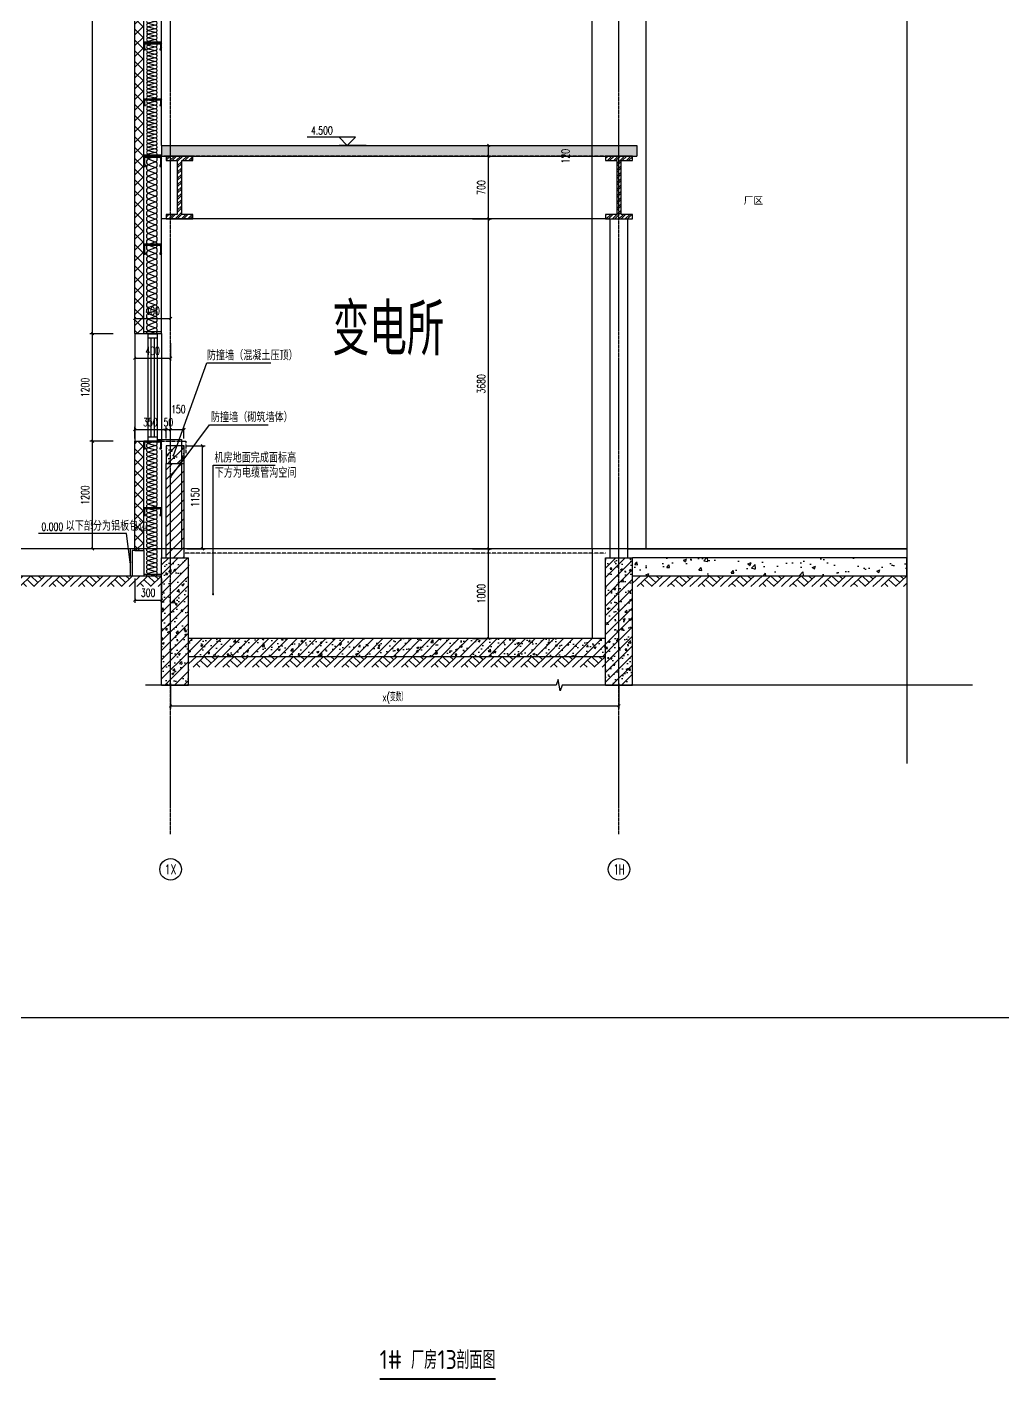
# Model space of a CAD drawing. Extents: x -1899985 to 1774885, y 556286 to 2175695.
# Drawn here: x -1581153 to -1570272, y 558987 to 574077 of the extents above; entities that cross this region are included whole.
import ezdxf
from ezdxf.enums import TextEntityAlignment as Align
from ezdxf.xclip import XClip

# ---------------------------------------------------------------- set-up
doc = ezdxf.new("R2010")
doc.units = 0
doc.header["$LTSCALE"] = 10
doc.header["$MEASUREMENT"] = 0
doc.header["$XCLIPFRAME"] = 0
for name, pattern in [('20剖面图$0$__DASH', [0.35, 0.25, -0.1]), ('20剖面图$0$DASH', [0.35, 0.25, -0.1]), ('20剖面图$0$DOTE', [2.42, 2, -0.2, 0.02, -0.2])]:
    doc.linetypes.add(name, pattern=pattern)
doc.layers.get('Defpoints').update_dxf_attribs({"color": 210})
for name, color, linetype in [('20剖面图$0$A-AXIS-D', 1, 'Continuous'), ('20剖面图$0$A-AXIS-DOTE', 14, '20剖面图$0$DOTE'), ('20剖面图$0$A-AXIS-DP', 126, 'Continuous'), ('20剖面图$0$A-AXIS-SYMB', 3, 'Continuous'), ('20剖面图$0$A-CURTAIN', 134, 'Continuous'), ('20剖面图$0$A-HATCH-1', 252, 'Continuous'), ('20剖面图$0$A-HATCH-2', 251, 'Continuous'), ('20剖面图$0$A-LIN-V', 9, 'Continuous'), ('20剖面图$0$A-SFCE', 30, 'Continuous'), ('20剖面图$0$A-WINDOW', 140, 'Continuous'), ('20剖面图$0$AS-COLN', 6, 'Continuous'), ('20剖面图$0$AS-WALL', 40, 'Continuous'), ('20剖面图$0$COLUMN', 9, 'Continuous'), ('20剖面图$0$DIM_ELEV', 3, 'Continuous'), ('20剖面图$0$DIM_SYMB', 3, 'Continuous'), ('20剖面图$0$PUB_HATCH', 8, 'Continuous'), ('20剖面图$0$PUB_TEXT', 7, 'Continuous'), ('20剖面图$0$建-墙-填充', 8, 'Continuous'), ('20剖面图$0$建-柱-钢', 9, 'Continuous'), ('A-AXIS-DP', 126, 'Continuous'), ('A-LIN-V', 9, 'Continuous'), ('A-SFCE', 30, 'Continuous'), ('PUB_TEXT', 7, 'Continuous')]:
    doc.layers.add(name, color=color, linetype=linetype)
doc.styles.add('20剖面图$0$_TCH_AXIS', font='COMPLEX', dxfattribs={"bigfont": 'GBCBIG'})
doc.styles.add('20剖面图$0$_TCH_DIM', font='SIMPLEX', dxfattribs={"bigfont": 'GBCBIG'})
doc.styles.add('20剖面图$0$_TCH_DIM_T3', font='SIMPLEX', dxfattribs={"width": 0.705882, "bigfont": 'GBCBIG'})
doc.styles.add('20剖面图$0$_TCH_SPACE', font='SIMPLEX', dxfattribs={"height": 5, "bigfont": 'GBCBIG'})
doc.styles.add('20剖面图$0$Standard', font='gbenor.shx', dxfattribs={"bigfont": 'gbcbig.shx'})
doc.styles.add('20剖面图$0$图框', font='')
doc.styles.add('_TCH_DIM_T3', font='SIMPLEX', dxfattribs={"width": 0.705882, "bigfont": 'GBCBIG'})
doc.styles.get('20剖面图$0$图框').set_extended_font_data('SimSun')
doc.dimstyles.new('20剖面图$0$_TCH_ARCH&&30', dxfattribs={"dimtxt": 89.25, "dimasz": 30, "dimexe": 30, "dimexo": 30, "dimgap": 37.875, "dimtad": 1, "dimdec": 0, "dimzin": 0, "dimdsep": 46, "dimtxsty": '20剖面图$0$_TCH_DIM_T3', "dimblk": '20剖面图$0$_ArchTick', "dimcen": 0.09, "dimclrt": 7, "dimazin": 2, "dimtfac": 1, "dimtdec": 0, "dimtix": 1, "dimtmove": 2, "dimatfit": 3, "dimfxl": 1, "dimtolj": 1, "dimtzin": 0, "dimarcsym": 0})
doc.dimstyles.new('_TCH_ARCH&&30', dxfattribs={"dimtxt": 89.25, "dimasz": 30, "dimexe": 30, "dimexo": 30, "dimgap": 37.875, "dimtad": 1, "dimdec": 0, "dimzin": 0, "dimdsep": 46, "dimtxsty": '_TCH_DIM_T3', "dimblk": 'ARCHTICK', "dimcen": 0.09, "dimclrt": 7, "dimazin": 2, "dimtfac": 1, "dimtdec": 0, "dimtix": 1, "dimtmove": 2, "dimatfit": 3, "dimfxl": 1, "dimtolj": 1, "dimtzin": 0, "dimarcsym": 0})
pattern_1 = [(45, (0, 0), (-53.0330086, 53.0330086), []), (50, (0, 0), (215.178055, -18.82564), [22.5, -247.5]), (355, (0, 0), (-41.6254, 225.65764), [18, -198]), (100.4514, (17.93, -1.57), (173.552815, 206.831863), [19.122057, -210.342634]), (46.1842, (0, 60), (320.172315, -49.655704), [33.75, -371.25]), (96.6356, (26.68, 55.86), (280.39881, 292.23536), [28.683086, -315.5139]), (351.1842, (0, 60), (280.398584, 292.23558), [27, -297]), (21, (30, 45), (179.072116, -120.785667), [22.5, -247.5]), (326, (30, 45), (72.9946, 217.545014), [18, -198]), (71.4514, (44.92, 34.93), (252.066789, 96.75915), [19.122057, -210.342634]), (37.5, (0, 0), (3.6479566, 99.868156), [0, -195.6, 0, -201, 0, -198.75]), (7.5, (0, 0), (78.920861, 118.3235136), [0, -114.6, 0, -191.1, 0, -75.75]), (327.5, (-66.9, 0), (160.146731, -6.7664615), [0, -75, 0, -234, 0, -310.5]), (317.5, (-96.9, 0), (174.955851, 30.031495), [0, -97.5, 0, -155.4, 0, -220.5])]
pattern_2 = [(45, (60, 0), (-60.000061, 60.000061), []), (135, (60, 0), (-60.000061, -60.000061), [])]

# ---------------------------------------------------------------- blocks, each defined once
blk = doc.blocks.new('20剖面图$0$G$C845E5159')
at = {"layer": '20剖面图$0$COLUMN'}
blk.add_lwpolyline([(300, 700), (300, -11000), (-300, -11000), (-300, 700), (300, 700)], dxfattribs=at)
blk = doc.blocks.new('20剖面图$0$w42343243')
at = {"layer": '20剖面图$0$A-WINDOW'}
for p, q in [((-1774210, 527687), (-1774210, 528787)), ((-1774177, 527687), (-1774177, 528787)), ((-1774143, 528787), (-1774143, 527687)), ((-1774110, 528787), (-1774110, 527687))]:
    blk.add_line(p, q, dxfattribs=at)
for points in [[(-1774210, 528837), (-1774110, 528837), (-1774110, 528787), (-1774210, 528787)], [(-1774210, 527687), (-1774110, 527687), (-1774110, 527637), (-1774210, 527637)]]:
    blk.add_lwpolyline(points, close=True, dxfattribs=at)
blk = doc.blocks.new('20剖面图$0$G$CBF9D2CED')
at = {"layer": '20剖面图$0$建-墙-填充'}
h = blk.add_hatch(dxfattribs=at)
h.set_pattern_fill('金属', color=256, scale=20, style=0)
h.set_pattern_definition([(45, (0, 0), (-35.3553, 35.3553), []), (45, (23.57, 0), (-35.3553, 35.3553), [])])
h.paths.add_polyline_path([(-150, 0), (-150, -50), (-25, -50), (-25, -650), (-150, -650), (-150, -700), (150, -700), (150, -650), (25, -650), (25, -50), (150, -50), (150, 0)])
at = {"layer": '20剖面图$0$建-柱-钢'}
for p, q in [((-150, 0), (-150, -50)), ((150, 0), (-150, 0)), ((150, -50), (150, 0)), ((-150, -50), (-25, -50)), ((-25, -50), (-25, -650)), ((25, -650), (25, -50)), ((25, -50), (150, -50)), ((-25, -650), (-150, -650)), ((-150, -650), (-150, -700)), ((-150, -700), (150, -700)), ((150, -650), (25, -650)), ((150, -700), (150, -650))]:
    blk.add_line(p, q, dxfattribs=at)
blk = doc.blocks.new('20剖面图$0$_ArchTick')
at = {"color": 0, "linetype": 'ByBlock', "const_width": 0.4}
blk.add_lwpolyline([(-0.5, -0.5), (0.5, 0.5)], dxfattribs=at)
blk = doc.blocks.new('*D177')
at = {"layer": '20剖面图$0$A-AXIS-DP', "color": 0, "lineweight": -2, "transparency": 16777216}
for p, q in [((-1580191, 569457), (-1580453, 569457)), ((-1580423, 568257), (-1580423, 569457)), ((-1580191, 568257), (-1580453, 568257))]:
    blk.add_line(p, q, dxfattribs=at)
at = {"layer": 'Defpoints', "color": 0, "transparency": 16777216}
for p in [(-1580423, 569457), (-1580161, 569457), (-1580161, 568257)]:
    blk.add_point(p, dxfattribs=at)
at = {"layer": '20剖面图$0$A-AXIS-DP', "color": 0, "lineweight": -2, "transparency": 16777216, "xscale": 30, "yscale": 30, "zscale": 30}
for p, rotation in [((-1580423, 569457), 90), ((-1580423, 568257), 270)]:
    blk.add_blockref('20剖面图$0$_ArchTick', p, dxfattribs=dict(at, rotation=rotation))
at = {"layer": '20剖面图$0$A-AXIS-DP', "color": 7, "transparency": 16777216, "insert": (-1580506, 568857), "char_height": 89.2, "attachment_point": 5, "rotation": 90, "style": '20剖面图$0$_TCH_DIM_T3'}
blk.add_mtext('\\A1;1200', dxfattribs=at)
blk = doc.blocks.new('*D178')
at = {"layer": '20剖面图$0$A-AXIS-DP', "color": 0, "lineweight": -2, "transparency": 16777216}
for p, q in [((-1580191, 570657), (-1580453, 570657)), ((-1580423, 569457), (-1580423, 570657)), ((-1580191, 569457), (-1580453, 569457))]:
    blk.add_line(p, q, dxfattribs=at)
at = {"layer": 'Defpoints', "color": 0, "transparency": 16777216}
for p in [(-1580423, 570657), (-1580161, 570657), (-1580161, 569457)]:
    blk.add_point(p, dxfattribs=at)
at = {"layer": '20剖面图$0$A-AXIS-DP', "color": 0, "lineweight": -2, "transparency": 16777216, "xscale": 30, "yscale": 30, "zscale": 30}
for p, rotation in [((-1580423, 570657), 90), ((-1580423, 569457), 270)]:
    blk.add_blockref('20剖面图$0$_ArchTick', p, dxfattribs=dict(at, rotation=rotation))
at = {"layer": '20剖面图$0$A-AXIS-DP', "color": 7, "transparency": 16777216, "insert": (-1580506, 570057), "char_height": 89.2, "attachment_point": 5, "rotation": 90, "style": '20剖面图$0$_TCH_DIM_T3'}
blk.add_mtext('\\A1;1200', dxfattribs=at)
blk = doc.blocks.new('*D179')
at = {"layer": '20剖面图$0$A-AXIS-DP', "color": 0, "lineweight": -2, "transparency": 16777216}
for p, q in [((-1580191, 579957), (-1580453, 579957)), ((-1580423, 570657), (-1580423, 579957)), ((-1580191, 570657), (-1580453, 570657))]:
    blk.add_line(p, q, dxfattribs=at)
at = {"layer": 'Defpoints', "color": 0, "transparency": 16777216}
for p in [(-1580423, 579957), (-1580161, 579957), (-1580161, 570657)]:
    blk.add_point(p, dxfattribs=at)
at = {"layer": '20剖面图$0$A-AXIS-DP', "color": 0, "lineweight": -2, "transparency": 16777216, "xscale": 30, "yscale": 30, "zscale": 30}
for p, rotation in [((-1580423, 579957), 90), ((-1580423, 570657), 270)]:
    blk.add_blockref('20剖面图$0$_ArchTick', p, dxfattribs=dict(at, rotation=rotation))
at = {"layer": '20剖面图$0$A-AXIS-DP', "color": 7, "transparency": 16777216, "insert": (-1580506, 575307), "char_height": 89.2, "attachment_point": 5, "rotation": 90, "style": '20剖面图$0$_TCH_DIM_T3'}
blk.add_mtext('\\A1;9300', dxfattribs=at)
blk = doc.blocks.new('*D186')
at = {"layer": '20剖面图$0$A-AXIS-D', "color": 0, "lineweight": -2, "transparency": 16777216}
for p, q in [((-1579553, 566754), (-1579553, 566475)), ((-1574553, 566754), (-1574553, 566475)), ((-1579553, 566505), (-1574553, 566505))]:
    blk.add_line(p, q, dxfattribs=at)
at = {"layer": 'Defpoints', "color": 0, "transparency": 16777216}
for p in [(-1579553, 566784), (-1574553, 566784), (-1574553, 566505)]:
    blk.add_point(p, dxfattribs=at)
at = {"layer": '20剖面图$0$A-AXIS-D', "color": 0, "lineweight": -2, "transparency": 16777216, "xscale": 30, "yscale": 30, "zscale": 30, "rotation": 180}
blk.add_blockref('20剖面图$0$_ArchTick', (-1579553, 566505), dxfattribs=at)
at = {"layer": '20剖面图$0$A-AXIS-D', "color": 0, "lineweight": -2, "transparency": 16777216, "xscale": 30, "yscale": 30, "zscale": 30}
blk.add_blockref('20剖面图$0$_ArchTick', (-1574553, 566505), dxfattribs=at)
at = {"layer": '20剖面图$0$A-AXIS-D', "color": 7, "transparency": 16777216, "insert": (-1577053, 566588), "char_height": 89.2, "attachment_point": 5, "style": '20剖面图$0$_TCH_DIM_T3'}
blk.add_mtext('\\A1;x(变数）', dxfattribs=at)
blk = doc.blocks.new('20剖面图$0$$LinePat$素土夯实')
at = {"color": 0}
for p, q in [((0, -210), (210, 0)), ((120, -300), (420, 0)), ((420, 0), (608, -188)), ((495, -300), (795, 0)), ((615, 0), (705, -90)), ((210, -210), (300, -300)), ((315, -105), (502, -293)), ((705, -300), (795, -210))]:
    blk.add_line(p, q, dxfattribs=at)
blk = doc.blocks.new('*D300')
at = {"layer": '20剖面图$0$A-AXIS-DP', "color": 0, "lineweight": -2, "transparency": 16777216}
for p, q in [((-1576186, 568257), (-1575976, 568257)), ((-1576006, 567257), (-1576006, 568257)), ((-1576186, 567257), (-1575976, 567257))]:
    blk.add_line(p, q, dxfattribs=at)
at = {"layer": 'Defpoints', "color": 0, "transparency": 16777216}
for p in [(-1576216, 568257), (-1576006, 568257), (-1576216, 567257)]:
    blk.add_point(p, dxfattribs=at)
at = {"layer": '20剖面图$0$A-AXIS-DP', "color": 0, "lineweight": -2, "transparency": 16777216, "xscale": 30, "yscale": 30, "zscale": 30}
for p, rotation in [((-1576006, 568257), 90), ((-1576006, 567257), 270)]:
    blk.add_blockref('20剖面图$0$_ArchTick', p, dxfattribs=dict(at, rotation=rotation))
at = {"layer": '20剖面图$0$A-AXIS-DP', "color": 7, "transparency": 16777216, "insert": (-1576088, 567757), "char_height": 89.2, "attachment_point": 5, "rotation": 90, "style": '20剖面图$0$_TCH_DIM_T3'}
blk.add_mtext('\\A1;1000', dxfattribs=at)
blk = doc.blocks.new('*D301')
at = {"layer": '20剖面图$0$A-AXIS-DP', "color": 0, "lineweight": -2, "transparency": 16777216}
for p, q in [((-1576186, 571937), (-1575976, 571937)), ((-1576006, 568257), (-1576006, 571937)), ((-1576186, 568257), (-1575976, 568257))]:
    blk.add_line(p, q, dxfattribs=at)
at = {"layer": 'Defpoints', "color": 0, "transparency": 16777216}
for p in [(-1576216, 571937), (-1576006, 571937), (-1576216, 568257)]:
    blk.add_point(p, dxfattribs=at)
at = {"layer": '20剖面图$0$A-AXIS-DP', "color": 0, "lineweight": -2, "transparency": 16777216, "xscale": 30, "yscale": 30, "zscale": 30}
for p, rotation in [((-1576006, 571937), 90), ((-1576006, 568257), 270)]:
    blk.add_blockref('20剖面图$0$_ArchTick', p, dxfattribs=dict(at, rotation=rotation))
at = {"layer": '20剖面图$0$A-AXIS-DP', "color": 7, "transparency": 16777216, "insert": (-1576088, 570097), "char_height": 89.2, "attachment_point": 5, "rotation": 90, "style": '20剖面图$0$_TCH_DIM_T3'}
blk.add_mtext('\\A1;3680', dxfattribs=at)
blk = doc.blocks.new('*D302')
at = {"layer": '20剖面图$0$A-AXIS-DP', "color": 0, "lineweight": -2, "transparency": 16777216}
for p, q in [((-1576186, 572637), (-1575976, 572637)), ((-1576006, 571937), (-1576006, 572637)), ((-1576186, 571937), (-1575976, 571937))]:
    blk.add_line(p, q, dxfattribs=at)
at = {"layer": 'Defpoints', "color": 0, "transparency": 16777216}
for p in [(-1576216, 572637), (-1576006, 572637), (-1576216, 571937)]:
    blk.add_point(p, dxfattribs=at)
at = {"layer": '20剖面图$0$A-AXIS-DP', "color": 0, "lineweight": -2, "transparency": 16777216, "xscale": 30, "yscale": 30, "zscale": 30}
for p, rotation in [((-1576006, 572637), 90), ((-1576006, 571937), 270)]:
    blk.add_blockref('20剖面图$0$_ArchTick', p, dxfattribs=dict(at, rotation=rotation))
at = {"layer": '20剖面图$0$A-AXIS-DP', "color": 7, "transparency": 16777216, "insert": (-1576088, 572287), "char_height": 89.2, "attachment_point": 5, "rotation": 90, "style": '20剖面图$0$_TCH_DIM_T3'}
blk.add_mtext('\\A1;700', dxfattribs=at)
blk = doc.blocks.new('*D303')
at = {"layer": '20剖面图$0$A-AXIS-DP', "color": 0, "lineweight": -2, "transparency": 16777216}
for p, q in [((-1576186, 572757), (-1575976, 572757)), ((-1576006, 572637), (-1576006, 572757)), ((-1576186, 572637), (-1575976, 572637))]:
    blk.add_line(p, q, dxfattribs=at)
at = {"layer": 'Defpoints', "color": 0, "transparency": 16777216}
for p in [(-1576216, 572757), (-1576006, 572757), (-1576216, 572637)]:
    blk.add_point(p, dxfattribs=at)
at = {"layer": '20剖面图$0$A-AXIS-DP', "color": 0, "lineweight": -2, "transparency": 16777216, "xscale": 30, "yscale": 30, "zscale": 30}
for p, rotation in [((-1576006, 572757), 90), ((-1576006, 572637), 270)]:
    blk.add_blockref('20剖面图$0$_ArchTick', p, dxfattribs=dict(at, rotation=rotation))
at = {"layer": '20剖面图$0$A-AXIS-DP', "color": 7, "transparency": 16777216, "insert": (-1575150, 572637), "char_height": 89.2, "attachment_point": 5, "rotation": 90, "style": '20剖面图$0$_TCH_DIM_T3'}
blk.add_mtext('\\A1;120', dxfattribs=at)
blk = doc.blocks.new('20剖面图$0$CURVEPATTERNLIB$SYSLIB$岩棉板')
at = {"color": 0}
for p, q in [((0, -17), (12, -67)), ((12, -67), (24, -17))]:
    blk.add_line(p, q, dxfattribs=at)
for centre, start, end in [((12, -17), 0, 180), ((0, -67), 270, 0), ((24, -67), 180, 270)]:
    blk.add_arc(centre, 12, start, end, dxfattribs=at)
blk = doc.blocks.new('20剖面图$0$CURVEPATTERNLIB$SYSLIB$防水材料1')
at = {"layer": '20剖面图$0$PUB_HATCH'}
h = blk.add_hatch(dxfattribs=at)
h.set_pattern_fill('ANSI31', color=256, scale=10, angle=90, style=0)
h.set_pattern_definition([(45, (-196995.837, -685381.036), (11.22532015, -11.22532015), [])])
h.paths.add_polyline_path([(35, 0), (0, 0), (0, -100), (35, -100), (35, -90), (30, -90), (30, -95), (5, -95), (5, -5), (30, -5), (30, -10), (35, -10)])
h = blk.add_hatch(dxfattribs=at)
h.set_pattern_fill('ANSI31', color=256, scale=10, angle=90, style=0)
h.set_pattern_definition([(45, (-196695.837, -685381.036), (11.22532015, -11.22532015), [])])
h.paths.add_polyline_path([(335, 0), (300, 0), (300, -100), (335, -100), (335, -90), (330, -90), (330, -95), (305, -95), (305, -5), (330, -5), (330, -10), (335, -10)])
at = {"layer": '20剖面图$0$A-LIN-V', "extrusion": (-3.26108e-18, 2.41725e-31, -1)}
blk.add_line((600, 0), (600, -100), dxfattribs=at)
at = {"layer": '20剖面图$0$A-LIN-V'}
for p, q in [((30, -10), (35, -10)), ((330, -10), (335, -10)), ((30, -90), (35, -90)), ((330, -90), (335, -90))]:
    blk.add_line(p, q, dxfattribs=at)
at = {"layer": '20剖面图$0$A-LIN-V', "extrusion": (-3.26108e-18, 2.41725e-31, -1)}
for points in [[(-35, -10), (-35, 0), (0, 0), (0, -100), (-35, -100), (-35, -90)], [(-335, -10), (-335, 0), (-300, 0), (-300, -100), (-335, -100), (-335, -90)], [(-30, -10), (-30, -5), (-5, -5), (-5, -95), (-30, -95), (-30, -90)], [(-330, -10), (-330, -5), (-305, -5), (-305, -95), (-330, -95), (-330, -90)]]:
    blk.add_lwpolyline(points, dxfattribs=at)
at = {"layer": '20剖面图$0$A-LIN-V', "xscale": 0.8142221102150538, "yscale": 0.8108108108108109, "zscale": 0.8142221102150538}
for p in [(0, -20.1), (19.5, -20.1), (39.1, -20.1), (58.6, -20.1), (78.2, -20.1), (97.7, -20.1), (117.2, -20.1), (136.8, -20.1), (156.3, -20.1), (175.9, -20.1), (195.4, -20.1), (215, -20.1), (234.5, -20.1), (254, -20.1), (273.6, -20.1), (293.1, -20.1), (312.7, -20.1), (332.2, -20.1), (351.7, -20.1), (371.3, -20.1), (390.8, -20.1), (410.4, -20.1), (429.9, -20.1), (449.5, -20.1), (469, -20.1), (488.5, -20.1), (508.1, -20.1), (527.6, -20.1), (547.2, -20.1), (566.7, -20.1), (586.2, -20.1)]:
    blk.add_blockref('20剖面图$0$CURVEPATTERNLIB$SYSLIB$岩棉板', p, dxfattribs=at)
blk = doc.blocks.new('*D437')
at = {"layer": '20剖面图$0$A-AXIS-DP', "color": 0, "lineweight": -2, "transparency": 16777216}
for p, q in [((-1579953, 567927), (-1579953, 567655)), ((-1579653, 567927), (-1579653, 567655)), ((-1579953, 567685), (-1579653, 567685))]:
    blk.add_line(p, q, dxfattribs=at)
at = {"layer": 'Defpoints', "color": 0, "transparency": 16777216}
for p in [(-1579953, 567957), (-1579653, 567957), (-1579653, 567685)]:
    blk.add_point(p, dxfattribs=at)
at = {"layer": '20剖面图$0$A-AXIS-DP', "color": 0, "lineweight": -2, "transparency": 16777216, "xscale": 30, "yscale": 30, "zscale": 30, "rotation": 180}
blk.add_blockref('20剖面图$0$_ArchTick', (-1579953, 567685), dxfattribs=at)
at = {"layer": '20剖面图$0$A-AXIS-DP', "color": 0, "lineweight": -2, "transparency": 16777216, "xscale": 30, "yscale": 30, "zscale": 30}
blk.add_blockref('20剖面图$0$_ArchTick', (-1579653, 567685), dxfattribs=at)
at = {"layer": '20剖面图$0$A-AXIS-DP', "color": 7, "transparency": 16777216, "insert": (-1579803, 567768), "char_height": 89.2, "attachment_point": 5, "style": '20剖面图$0$_TCH_DIM_T3'}
blk.add_mtext('\\A1;300', dxfattribs=at)
blk = doc.blocks.new('*D457')
at = {"layer": '20剖面图$0$A-AXIS-DP', "color": 0, "lineweight": -2, "transparency": 16777216}
for p, q in [((-1579953, 569487), (-1579953, 569617)), ((-1579953, 569587), (-1579603, 569587)), ((-1579603, 569487), (-1579603, 569617))]:
    blk.add_line(p, q, dxfattribs=at)
at = {"layer": 'Defpoints', "color": 0, "transparency": 16777216}
for p in [(-1579603, 569587), (-1579953, 569457), (-1579603, 569457)]:
    blk.add_point(p, dxfattribs=at)
at = {"layer": '20剖面图$0$A-AXIS-DP', "color": 0, "lineweight": -2, "transparency": 16777216, "xscale": 30, "yscale": 30, "zscale": 30, "rotation": 180}
blk.add_blockref('20剖面图$0$_ArchTick', (-1579953, 569587), dxfattribs=at)
at = {"layer": '20剖面图$0$A-AXIS-DP', "color": 0, "lineweight": -2, "transparency": 16777216, "xscale": 30, "yscale": 30, "zscale": 30}
blk.add_blockref('20剖面图$0$_ArchTick', (-1579603, 569587), dxfattribs=at)
at = {"layer": '20剖面图$0$A-AXIS-DP', "color": 7, "transparency": 16777216, "insert": (-1579778, 569669), "char_height": 89.2, "attachment_point": 5, "style": '20剖面图$0$_TCH_DIM_T3'}
blk.add_mtext('\\A1;350', dxfattribs=at)
blk = doc.blocks.new('*D458')
at = {"layer": '20剖面图$0$A-AXIS-DP', "color": 0, "lineweight": -2, "transparency": 16777216}
for p, q in [((-1579603, 569587), (-1579633, 569587)), ((-1579603, 569487), (-1579603, 569617)), ((-1579603, 569587), (-1579553, 569587)), ((-1579553, 569487), (-1579553, 569617)), ((-1579553, 569587), (-1579523, 569587))]:
    blk.add_line(p, q, dxfattribs=at)
at = {"layer": 'Defpoints', "color": 0, "transparency": 16777216}
for p in [(-1579553, 569587), (-1579603, 569457), (-1579553, 569457)]:
    blk.add_point(p, dxfattribs=at)
at = {"layer": '20剖面图$0$A-AXIS-DP', "color": 0, "lineweight": -2, "transparency": 16777216, "xscale": 30, "yscale": 30, "zscale": 30}
blk.add_blockref('20剖面图$0$_ArchTick', (-1579603, 569587), dxfattribs=at)
at = {"layer": '20剖面图$0$A-AXIS-DP', "color": 0, "lineweight": -2, "transparency": 16777216, "xscale": 30, "yscale": 30, "zscale": 30, "rotation": 180}
blk.add_blockref('20剖面图$0$_ArchTick', (-1579553, 569587), dxfattribs=at)
at = {"layer": '20剖面图$0$A-AXIS-DP', "color": 7, "transparency": 16777216, "insert": (-1579578, 569669), "char_height": 89.2, "attachment_point": 5, "style": '20剖面图$0$_TCH_DIM_T3'}
blk.add_mtext('\\A1;50', dxfattribs=at)
blk = doc.blocks.new('*D459')
at = {"layer": '20剖面图$0$A-AXIS-DP', "color": 0, "lineweight": -2, "transparency": 16777216}
for p, q in [((-1579553, 569487), (-1579553, 569617)), ((-1579553, 569587), (-1579403, 569587)), ((-1579403, 569487), (-1579403, 569617))]:
    blk.add_line(p, q, dxfattribs=at)
at = {"layer": 'Defpoints', "color": 0, "transparency": 16777216}
for p in [(-1579403, 569587), (-1579553, 569457), (-1579403, 569457)]:
    blk.add_point(p, dxfattribs=at)
at = {"layer": '20剖面图$0$A-AXIS-DP', "color": 0, "lineweight": -2, "transparency": 16777216, "xscale": 30, "yscale": 30, "zscale": 30, "rotation": 180}
blk.add_blockref('20剖面图$0$_ArchTick', (-1579553, 569587), dxfattribs=at)
at = {"layer": '20剖面图$0$A-AXIS-DP', "color": 0, "lineweight": -2, "transparency": 16777216, "xscale": 30, "yscale": 30, "zscale": 30}
blk.add_blockref('20剖面图$0$_ArchTick', (-1579403, 569587), dxfattribs=at)
at = {"layer": '20剖面图$0$A-AXIS-DP', "color": 7, "transparency": 16777216, "insert": (-1579466, 569814), "char_height": 89.2, "attachment_point": 5, "style": '20剖面图$0$_TCH_DIM_T3'}
blk.add_mtext('\\A1;150', dxfattribs=at)
blk = doc.blocks.new('*D475')
at = {"layer": '20剖面图$0$A-AXIS-DP', "color": 0, "lineweight": -2, "transparency": 16777216}
for p, q in [((-1579953, 570734), (-1579953, 570857)), ((-1579553, 570734), (-1579553, 570857)), ((-1579953, 570827), (-1579553, 570827))]:
    blk.add_line(p, q, dxfattribs=at)
at = {"layer": 'Defpoints', "color": 0, "transparency": 16777216}
for p in [(-1579953, 570704), (-1579553, 570827), (-1579553, 570704)]:
    blk.add_point(p, dxfattribs=at)
at = {"layer": '20剖面图$0$A-AXIS-DP', "color": 0, "lineweight": -2, "transparency": 16777216, "xscale": 30, "yscale": 30, "zscale": 30, "rotation": 180}
blk.add_blockref('20剖面图$0$_ArchTick', (-1579953, 570827), dxfattribs=at)
at = {"layer": '20剖面图$0$A-AXIS-DP', "color": 0, "lineweight": -2, "transparency": 16777216, "xscale": 30, "yscale": 30, "zscale": 30}
blk.add_blockref('20剖面图$0$_ArchTick', (-1579553, 570827), dxfattribs=at)
at = {"layer": '20剖面图$0$A-AXIS-DP', "color": 7, "transparency": 16777216, "insert": (-1579753, 570910), "char_height": 89.2, "attachment_point": 5, "style": '20剖面图$0$_TCH_DIM_T3'}
blk.add_mtext('\\A1;400', dxfattribs=at)
blk = doc.blocks.new('*D483')
at = {"layer": '20剖面图$0$A-AXIS-DP', "color": 0, "lineweight": -2, "transparency": 16777216}
for p, q in [((-1579373, 569407), (-1579167, 569407)), ((-1579197, 568257), (-1579197, 569407)), ((-1579373, 568257), (-1579167, 568257))]:
    blk.add_line(p, q, dxfattribs=at)
at = {"layer": 'Defpoints', "color": 0, "transparency": 16777216}
for p in [(-1579403, 569407), (-1579197, 569407), (-1579403, 568257)]:
    blk.add_point(p, dxfattribs=at)
at = {"layer": '20剖面图$0$A-AXIS-DP', "color": 0, "lineweight": -2, "transparency": 16777216, "xscale": 30, "yscale": 30, "zscale": 30}
for p, rotation in [((-1579197, 569407), 90), ((-1579197, 568257), 270)]:
    blk.add_blockref('20剖面图$0$_ArchTick', p, dxfattribs=dict(at, rotation=rotation))
at = {"layer": '20剖面图$0$A-AXIS-DP', "color": 7, "transparency": 16777216, "insert": (-1579280, 568832), "char_height": 89.2, "attachment_point": 5, "rotation": 90, "style": '20剖面图$0$_TCH_DIM_T3'}
blk.add_mtext('\\A1;1150', dxfattribs=at)
blk = doc.blocks.new('_ArchTick')
at = {"color": 0, "linetype": 'ByBlock', "const_width": 0.4}
blk.add_lwpolyline([(-0.5, -0.5), (0.5, 0.5)], dxfattribs=at)
blk = doc.blocks.new('*D111')
at = {"layer": 'A-AXIS-DP', "color": 0, "lineweight": -2, "transparency": 16777216}
for p, q in [((-1579953, 570551), (-1579953, 570354)), ((-1579553, 570551), (-1579553, 570354)), ((-1579953, 570384), (-1579553, 570384))]:
    blk.add_line(p, q, dxfattribs=at)
at = {"layer": 'Defpoints', "color": 0, "transparency": 16777216}
for p in [(-1579953, 570581), (-1579553, 570581), (-1579553, 570384)]:
    blk.add_point(p, dxfattribs=at)
at = {"layer": 'A-AXIS-DP', "color": 0, "lineweight": -2, "transparency": 16777216, "xscale": 30, "yscale": 30, "zscale": 30, "rotation": 180}
blk.add_blockref('_ArchTick', (-1579953, 570384), dxfattribs=at)
at = {"layer": 'A-AXIS-DP', "color": 0, "lineweight": -2, "transparency": 16777216, "xscale": 30, "yscale": 30, "zscale": 30}
blk.add_blockref('_ArchTick', (-1579553, 570384), dxfattribs=at)
at = {"layer": 'A-AXIS-DP', "color": 7, "transparency": 16777216, "insert": (-1579753, 570466), "char_height": 89.2, "attachment_point": 5, "style": '_TCH_DIM_T3'}
blk.add_mtext('\\A1;400', dxfattribs=at)
blk = doc.blocks.new('20剖面图')
at = {"layer": '20剖面图$0$A-HATCH-1'}
h = blk.add_hatch(dxfattribs=at)
h.set_pattern_fill('混凝土', color=256, scale=50)
h.set_pattern_definition([(50, (0, 0), (358.63009, -31.37607), [37.5, -412.5]), (355, (0, 0), (-69.37567, 376.09607), [30, -330]), (100.4514, (29.9, -2.6), (289.25469, 344.71977), [31.870095, -350.571056]), (46.1842, (0, 100), (533.62052, -82.75951), [56.25, -618.75]), (96.6356, (44.47, 93.1), (467.33135, 487.05894), [47.80514, -525.8565]), (351.1842, (0, 100), (467.33097, 487.0593), [45, -495]), (21, (50, 75), (298.453526, -201.309445), [37.5, -412.5]), (326, (50, 75), (121.65767, 362.57502), [30, -330]), (71.4514, (74.87, 58.22), (420.111314, 161.26525), [31.870095, -350.571056]), (37.5, (0, 0), (6.079928, 166.446927), [0, -326, 0, -335, 0, -331.25]), (7.5, (0, 0), (131.534769, 197.205856), [0, -191, 0, -318.5, 0, -126.25]), (327.5, (-111.5, 0), (266.911218, -11.277436), [0, -125, 0, -390, 0, -517.5]), (317.5, (-161.5, 0), (291.593085, 50.05249), [0, -162.5, 0, -259, 0, -367.5])])
h.paths.add_polyline_path([(-1574402.7, 568157.5), (-1574402.7, 567957.5), (-1571342.4, 567957.5), (-1571342.4, 568157.5)])
at = {"layer": '20剖面图$0$PUB_HATCH'}
h = blk.add_hatch(dxfattribs=at)
h.set_pattern_fill('多孔材料', color=256, scale=30, style=0)
h.set_pattern_definition(pattern_2)
h.paths.add_polyline_path([(-1579852.7, 570657.5), (-1579852.7, 582707.5), (-1579952.7, 582707.5), (-1579952.7, 570657.5)])
h = blk.add_hatch(dxfattribs=at)
h.set_pattern_fill('钢筋混凝土', color=256, scale=30, style=0)
h.set_pattern_definition(pattern_1)
h.paths.add_polyline_path([(-1579652.7, 572637.5), (-1574352.7, 572637.5), (-1574352.7, 572757.5), (-1579652.7, 572757.5)])
h = blk.add_hatch(dxfattribs=at)
h.set_pattern_fill('多孔材料', color=256, scale=30, style=0)
h.set_pattern_definition(pattern_2)
h.paths.add_polyline_path([(-1579852.7, 568237.5), (-1579852.7, 569457.5), (-1579952.7, 569457.5), (-1579952.7, 568237.5)])
h = blk.add_hatch(dxfattribs=at)
h.set_pattern_fill('钢筋混凝土', color=256, scale=30, style=0)
h.set_pattern_definition(pattern_1)
h.paths.add_polyline_path([(-1579602.7, 569207.5), (-1579402.7, 569207.5), (-1579402.7, 569407.5), (-1579602.7, 569407.5)])
h = blk.add_hatch(dxfattribs=at)
h.set_pattern_fill('普通砖', color=256, scale=30, style=0)
h.set_pattern_definition([(45, (0, 53.85), (-53.0330298, 53.0330298), [])])
h.paths.add_polyline_path([(-1579402.7, 569207.5), (-1579602.7, 569207.5), (-1579602.7, 568157.5), (-1579402.7, 568157.5)])
h = blk.add_hatch(dxfattribs=at)
h.set_pattern_fill('钢筋混凝土', color=256, scale=30, style=0)
h.set_pattern_definition(pattern_1)
h.paths.add_polyline_path([(-1579352.7, 566735.3), (-1579352.7, 568157.5), (-1579652.7, 568157.5), (-1579652.7, 566735.3)])
h = blk.add_hatch(dxfattribs=at)
h.set_pattern_fill('钢筋混凝土', color=256, scale=30, style=0)
h.set_pattern_definition(pattern_1)
h.paths.add_polyline_path([(-1574402.7, 566735.3), (-1574402.7, 568157.5), (-1574702.7, 568157.5), (-1574702.7, 566735.3)])
h = blk.add_hatch(dxfattribs=at)
h.set_pattern_fill('钢筋混凝土', color=256, scale=30, style=0)
h.set_pattern_definition(pattern_1)
h.paths.add_polyline_path([(-1579352.7, 567257.5), (-1579352.7, 567057.5), (-1574702.7, 567057.5), (-1574702.7, 567257.5)])
at = {"layer": '20剖面图$0$A-AXIS-D'}
for centre in [(-1579552.7, 564681.9), (-1574552.7, 564681.9)]:
    blk.add_circle(centre, 120, dxfattribs=at)
at = {"layer": '20剖面图$0$A-AXIS-DOTE'}
for p, q in [((-1579552.7, 565072.8), (-1579552.7, 585146)), ((-1574552.7, 565072.8), (-1574552.7, 585146))]:
    blk.add_line(p, q, dxfattribs=at)
at = {"layer": '20剖面图$0$A-AXIS-DOTE', "linetype": '20剖面图$0$__DASH', "ltscale": 2}
blk.add_line((-1571342.4, 568257.5), (-1586167.9, 568257.5), dxfattribs=at)
at = {"layer": '20剖面图$0$A-AXIS-SYMB'}
for p, q in [((-1579521.1, 569297.7), (-1579149.6, 570330)), ((-1579149.6, 570330), (-1578435.7, 570330))]:
    blk.add_line(p, q, dxfattribs=at)
at = {"layer": '20剖面图$0$A-AXIS-SYMB', "const_width": 12}
blk.add_lwpolyline([(-1579523.2, 569292.1, 1), (-1579519.1, 569303.4, 1)], format="xyb", close=True, dxfattribs=at)
at = {"layer": '20剖面图$0$A-CURTAIN', "const_width": 15}
blk.add_lwpolyline([(-1579952.7, 568257.5), (-1580002.7, 568257.5), (-1580002.7, 567957.5)], dxfattribs=at)
at = {"layer": '20剖面图$0$A-CURTAIN'}
blk.add_lwpolyline([(-1579952.7, 568237.5), (-1579982.7, 568237.5), (-1579982.7, 567957.5)], dxfattribs=at)
at = {"layer": '20剖面图$0$A-HATCH-2'}
blk.add_line((-1579952.7, 570657.5), (-1579952.7, 569457.5), dxfattribs=at)
at = {"layer": '20剖面图$0$A-LIN-V'}
for p, q in [((-1574702.7, 571937.5), (-1579652.7, 571937.5)), ((-1579652.7, 570657.5), (-1579652.7, 569457.5)), ((-1579652.7, 569359.3), (-1579652.7, 568157.5)), ((-1579852.7, 568237.5), (-1579852.7, 567957.5)), ((-1574852.7, 568257.5), (-1574852.7, 567257.5))]:
    blk.add_line(p, q, dxfattribs=at)
for points in [[(-1579652.7, 572757.5), (-1579652.7, 582707.5)], [(-1579852.7, 570657.5), (-1579652.7, 570657.5), (-1579652.7, 572637.5)]]:
    blk.add_lwpolyline(points, dxfattribs=at)
at = {"layer": '20剖面图$0$A-SFCE', "linetype": '20剖面图$0$DASH'}
for p, q in [((-1574702.7, 572637.5), (-1579652.7, 572637.5)), ((-1574702.7, 568257.5), (-1579402.7, 568257.5)), ((-1574702.7, 568207.5), (-1579402.7, 568207.5))]:
    blk.add_line(p, q, dxfattribs=at)
at = {"layer": '20剖面图$0$A-SFCE'}
blk.add_line((-1574452.7, 568257.5), (-1571342.4, 568257.5), dxfattribs=at)
at = {"layer": '20剖面图$0$A-SFCE', "linetype": '20剖面图$0$DASH'}
blk.add_lwpolyline([(-1579652.7, 569457.5), (-1579402.7, 569457.5), (-1579382.7, 569457.5), (-1579382.7, 569323.7)], dxfattribs=at)
at = {"layer": '20剖面图$0$AS-COLN'}
for p, q in [((-1579652.7, 572757.5), (-1574352.7, 572757.5)), ((-1579652.7, 572757.5), (-1579652.7, 572637.5)), ((-1574352.7, 572757.5), (-1574352.7, 572637.5)), ((-1579652.7, 572637.5), (-1574352.7, 572637.5)), ((-1579402.7, 569407.5), (-1579602.7, 569407.5)), ((-1579602.7, 569407.5), (-1579602.7, 569207.5)), ((-1579402.7, 569207.5), (-1579402.7, 569407.5)), ((-1579602.7, 569207.5), (-1579402.7, 569207.5)), ((-1579652.7, 566735.3), (-1579652.7, 568157.5)), ((-1579652.7, 568157.5), (-1579352.7, 568157.5)), ((-1579352.7, 566735.3), (-1579352.7, 568157.5)), ((-1574702.7, 566735.3), (-1574702.7, 568157.5)), ((-1574702.7, 568157.5), (-1574402.7, 568157.5)), ((-1574402.7, 566735.3), (-1574402.7, 568157.5)), ((-1579652.7, 566735.3), (-1579352.7, 566735.3)), ((-1574702.7, 566735.3), (-1574402.7, 566735.3))]:
    blk.add_line(p, q, dxfattribs=at)
for points in [[(-1574402.7, 567957.5), (-1571342.4, 567957.5), (-1571342.4, 568157.5), (-1574402.7, 568157.5)], [(-1579352.7, 567057.5), (-1574702.7, 567057.5), (-1574702.7, 567257.5), (-1579352.7, 567257.5)]]:
    blk.add_lwpolyline(points, dxfattribs=at)
at = {"layer": '20剖面图$0$AS-WALL'}
for p, q in [((-1579952.7, 570657.5), (-1579952.7, 582707.5)), ((-1579852.7, 570657.5), (-1579852.7, 582707.5)), ((-1574652.7, 568157.5), (-1574652.7, 571937.5)), ((-1574652.7, 571937.5), (-1574452.7, 571937.5)), ((-1574452.7, 568157.5), (-1574452.7, 571937.5)), ((-1579952.7, 570657.5), (-1579852.7, 570657.5)), ((-1579952.7, 568237.5), (-1579952.7, 569457.5)), ((-1579952.7, 569457.5), (-1579852.7, 569457.5)), ((-1579652.7, 569457.5), (-1579852.7, 569457.5)), ((-1579852.7, 568237.5), (-1579852.7, 569457.5)), ((-1579602.7, 568157.5), (-1579602.7, 569207.5)), ((-1579402.7, 568157.5), (-1579402.7, 569207.5)), ((-1579952.7, 568237.5), (-1579852.7, 568237.5)), ((-1579602.7, 568157.5), (-1579402.7, 568157.5))]:
    blk.add_line(p, q, dxfattribs=at)
blk.add_lwpolyline([(-1586167.9, 567957.5), (-1579652.7, 567957.5), (-1579652.7, 567957.5)], dxfattribs=at)
at = {"layer": '20剖面图$0$DIM_ELEV'}
for p, q in [((-1577492.5, 572847.5), (-1578028.9, 572847.5)), ((-1577582.5, 572757.5), (-1577672.5, 572847.5)), ((-1577582.5, 572757.5), (-1577492.5, 572847.5)), ((-1577372.5, 572757.5), (-1577672.5, 572757.5))]:
    blk.add_line(p, q, dxfattribs=at)
at = {"layer": '20剖面图$0$DIM_SYMB'}
for p, q in [((-1579552.7, 569057.5), (-1579120.5, 569639.7)), ((-1579120.5, 569639.7), (-1578464.6, 569639.7)), ((-1579078.8, 567750.8), (-1579078.8, 569188.7)), ((-1579078.8, 569188.7), (-1578386.8, 569188.7)), ((-1580044.2, 568427.9), (-1581024.2, 568427.9)), ((-1580002.7, 568107.5), (-1580044.2, 568427.9))]:
    blk.add_line(p, q, dxfattribs=at)
for points in [[(-1571342.4, 584475.8), (-1571342.4, 575203.5), (-1571279.4, 575180.6), (-1571405.4, 575158.4), (-1571342.4, 575136), (-1571342.4, 565863.8)], [(-1570609.5, 566735.3), (-1575187.4, 566735.3), (-1575210.3, 566672.3), (-1575232.5, 566798.3), (-1575254.9, 566735.3), (-1579832.7, 566735.3)]]:
    blk.add_lwpolyline(points, dxfattribs=at)
at = {"layer": '20剖面图$0$DIM_SYMB', "const_width": 12}
for points in [[(-1579556.3, 569052.7, 1), (-1579549.1, 569062.4, 1)], [(-1580001.9, 568101.5, 1), (-1580003.5, 568113.4, 1)], [(-1579078.8, 567744.8, 1), (-1579078.8, 567756.8, 1)]]:
    blk.add_lwpolyline(points, format="xyb", close=True, dxfattribs=at)
at = {"layer": '20剖面图$0$DIM_SYMB', "const_width": 21}
blk.add_lwpolyline([(-1577221.6, 558997.7), (-1575927, 558997.7)], dxfattribs=at)
at = {"layer": '20剖面图$0$A-HATCH-1', "yscale": 0.4, "zscale": 0.4}
for p, xscale in [((-1574402.7, 567957.5), 0.4277130979109163), ((-1574062.7, 567957.5), 0.4277130979109163), ((-1573722.6, 567957.5), 0.4277130979109163), ((-1573382.6, 567957.5), 0.4277130979109163), ((-1573042.6, 567957.5), 0.4277130979109163), ((-1572702.5, 567957.5), 0.4277130979109163), ((-1572362.5, 567957.5), 0.4277130979109163), ((-1572022.5, 567957.5), 0.4277130979109163), ((-1571682.4, 567957.5), 0.4277130979109163), ((-1579352.7, 567057.5), 0.4177897573896441), ((-1579020.5, 567057.5), 0.4177897573896441), ((-1578688.4, 567057.5), 0.4177897573896441), ((-1578356.3, 567057.5), 0.4177897573896441), ((-1578024.1, 567057.5), 0.4177897573896441), ((-1577692, 567057.5), 0.4177897573896441), ((-1577359.8, 567057.5), 0.4177897573896441), ((-1577027.7, 567057.5), 0.4177897573896441), ((-1576695.5, 567057.5), 0.4177897573896441), ((-1576363.4, 567057.5), 0.4177897573896441), ((-1576031.3, 567057.5), 0.4177897573896441), ((-1575699.1, 567057.5), 0.4177897573896441), ((-1575367, 567057.5), 0.4177897573896441), ((-1575034.8, 567057.5), 0.4177897573896441)]:
    blk.add_blockref('20剖面图$0$$LinePat$素土夯实', p, dxfattribs=dict(at, xscale=xscale))
at = {"layer": '20剖面图$0$A-HATCH-2', "yscale": 1.999999999990687, "zscale": 1.999999999990687}
for p, xscale, rotation in [((-1579652.7, 575155), 2.07789527983807, 269.9999999972882), ((-1579652.7, 573896.2), 2.07789527983807, 269.9999999972882), ((-1579652.7, 572637.5), 3.268506577259291, 269.9999999972848), ((-1579652.7, 569457.5), 2.476141346521581, 269.9999999991907)]:
    blk.add_blockref('20剖面图$0$CURVEPATTERNLIB$SYSLIB$防水材料1', p, dxfattribs=dict(at, xscale=xscale, rotation=rotation))
at = {"layer": '20剖面图$0$A-HATCH-2', "xscale": 0.4097607528828747, "yscale": 0.4, "zscale": 0.4}
for p in [(-1581281.5, 567957.5), (-1580955.7, 567957.5), (-1580630, 567957.5), (-1580304.2, 567957.5), (-1579978.4, 567957.5)]:
    blk.add_blockref('20剖面图$0$$LinePat$素土夯实', p, dxfattribs=at)
at = {"layer": '20剖面图$0$A-LIN-V'}
ref = blk.add_blockref('20剖面图$0$G$C845E5159', (-1574552.7, 579257.5), dxfattribs=at)
XClip(ref).set_block_clipping_path([(-1212.3866562452, -12616.0079631957), (3210.2872155558, 6145.0097708304)])
for name, p in [('20剖面图$0$G$CBF9D2CED', (-1579452.7, 572637.5)), ('20剖面图$0$G$CBF9D2CED', (-1574552.7, 572637.5)), ('20剖面图$0$w42343243', (194407.7, 41820))]:
    blk.add_blockref(name, p, dxfattribs=at)
at = {"layer": '20剖面图$0$PUB_TEXT', "style": '20剖面图$0$_TCH_DIM', "width": 0.705882}
for s, p in [('4.500', (-1577987.5, 572879)), ('0.000', (-1580992.7, 568459.4))]:
    blk.add_text(s, height=89.25, dxfattribs=at).set_placement(p)
at = {"layer": '20剖面图$0$PUB_TEXT'}
for s, height, style, p in [('厂区', 79.3, '20剖面图$0$图框', (-1573161.9, 572102.8)), ('变电所', 578.72, '20剖面图$0$_TCH_SPACE', (-1577752.1, 570415.1)), ('防撞墙（混凝土压顶）', 101.28, '20剖面图$0$_TCH_DIM', (-1579147.2, 570361.5)), ('防撞墙（砌筑墙体）', 101.28, '20剖面图$0$_TCH_DIM', (-1579102.3, 569671.2)), ('机房地面完成面标高', 101.28, '20剖面图$0$_TCH_DIM', (-1579063.9, 569220.2)), ('下方为电缆管沟空间', 101.28, '20剖面图$0$_TCH_DIM', (-1579060.6, 569052.2)), ('以下部分为铝板包边', 101.28, '20剖面图$0$_TCH_DIM', (-1580722.7, 568459.4))]:
    blk.add_text(s, height=height, dxfattribs=dict(at, style=style)).set_placement(p)
at = {"layer": '20剖面图$0$PUB_TEXT', "style": '20剖面图$0$_TCH_AXIS', "width": 1.333333}
for s, height, p, p2 in [('1X', 106.38, (-1579617.7, 564628.7), (-1579487.7, 564628.7)), ('1H', 112.39, (-1574615.1, 564625.7), (-1574490.2, 564625.7))]:
    blk.add_text(s, height=height, dxfattribs=at).set_placement(p, p2, align=Align.FIT)
at = {"layer": 'PUB_TEXT', "style": '20剖面图$0$Standard'}
for s, height, p in [('1#', 210, (-1577221.6, 559109.7)), ('厂房', 202.55, (-1576871.6, 559109.7)), ('13', 210, (-1576576.7, 559109.7)), ('剖面图', 202.55, (-1576366.7, 559109.7))]:
    blk.add_text(s, height=height, dxfattribs=at).set_placement(p)
at = {"layer": '20剖面图$0$A-AXIS-D'}
dim = blk.add_linear_dim(base=(-1574552.7, 566505.2), p1=(-1579552.7, 566784), p2=(-1574552.7, 566784), angle=0, text='x(变数）', dimstyle='20剖面图$0$_TCH_ARCH&&30', override={"dimgap": 0}, dxfattribs=at)
dim.commit()
dim.dimension.update_dxf_attribs({"geometry": '*D186', "text_midpoint": (-1577052.7, 566587.7), "dimtype": 161})
at = {"layer": '20剖面图$0$A-AXIS-DP'}
for p1, p2, distance, picture, middle in [((-1580161.3, 570657.5), (-1580161.3, 579957.5), 262, '*D179', (-1580505.8, 575307.5)), ((-1576215.8, 571937.5), (-1576215.8, 572637.5), -210.1, '*D302', (-1576088.2, 572287.5)), ((-1576215.8, 568257.5), (-1576215.8, 571937.5), -210.1, '*D301', (-1576088.2, 570097.5)), ((-1579952.7, 570703.9), (-1579552.7, 570703.9), 123.4, '*D475', (-1579752.7, 570909.8)), ((-1580161.3, 569457.5), (-1580161.3, 570657.5), 262, '*D178', (-1580505.8, 570057.5)), ((-1579952.7, 569457.5), (-1579602.7, 569457.5), 129.2, '*D457', (-1579777.7, 569669.1)), ((-1579602.7, 569457.5), (-1579552.7, 569457.5), 129.2, '*D458', (-1579577.7, 569669.1)), ((-1580161.3, 568257.5), (-1580161.3, 569457.5), 262, '*D177', (-1580505.8, 568857.5)), ((-1579402.7, 568257.5), (-1579402.7, 569407.5), -205.4, '*D483', (-1579279.8, 568832.5)), ((-1576215.8, 567257.5), (-1576215.8, 568257.5), -210.1, '*D300', (-1576088.2, 567757.5)), ((-1579952.7, 567957.5), (-1579652.7, 567957.5), -272.4, '*D437', (-1579802.7, 567767.5))]:
    dim = blk.add_aligned_dim(p1=p1, p2=p2, distance=distance, dimstyle='20剖面图$0$_TCH_ARCH&&30', dxfattribs=at)
    dim.commit()
    dim.dimension.update_dxf_attribs({"geometry": picture, "text_midpoint": middle})
for base, p1, p2, angle, picture, middle in [((-1576005.7, 572757.5), (-1576215.8, 572637.5), (-1576215.8, 572757.5), 90, '*D303', (-1575149.7, 572637.5)), ((-1579402.7, 569586.6), (-1579552.7, 569457.5), (-1579402.7, 569457.5), 0, '*D459', (-1579465.9, 569814.3))]:
    dim = blk.add_linear_dim(base=base, p1=p1, p2=p2, angle=angle, dimstyle='20剖面图$0$_TCH_ARCH&&30', dxfattribs=at)
    dim.commit()
    dim.dimension.update_dxf_attribs({"geometry": picture, "text_midpoint": middle, "dimtype": 161})

msp = doc.modelspace()

# ---------------------------------------------------------------- block references
at = {"layer": 'A-LIN-V'}
msp.add_blockref('20剖面图', (0, 0), dxfattribs=at)

# ---------------------------------------------------------------- next in the draw order: linework, layer by layer
msp.add_lwpolyline([(-1589238.7, 589713), (-1568076.8, 589713), (-1568076.8, 563027.3), (-1589238.7, 563027.3)], close=True, dxfattribs=at)
at = {"layer": 'A-SFCE'}
msp.add_lwpolyline([(-1579702.7, 569477.5), (-1579432.7, 569477.5), (-1579432.7, 568257.5)], dxfattribs=at)

# ---------------------------------------------------------------- next in the draw order: dimensions: what is measured, and where the dimension line sits
at = {"layer": 'A-AXIS-DP'}
dim = msp.add_aligned_dim(p1=(-1579952.7, 570580.9), p2=(-1579552.7, 570580.9), distance=-197, dimstyle='_TCH_ARCH&&30', dxfattribs=at)
dim.commit()
dim.dimension.update_dxf_attribs({"geometry": '*D111', "text_midpoint": (-1579752.7, 570466.4)})

doc.saveas('drawing.dxf')
